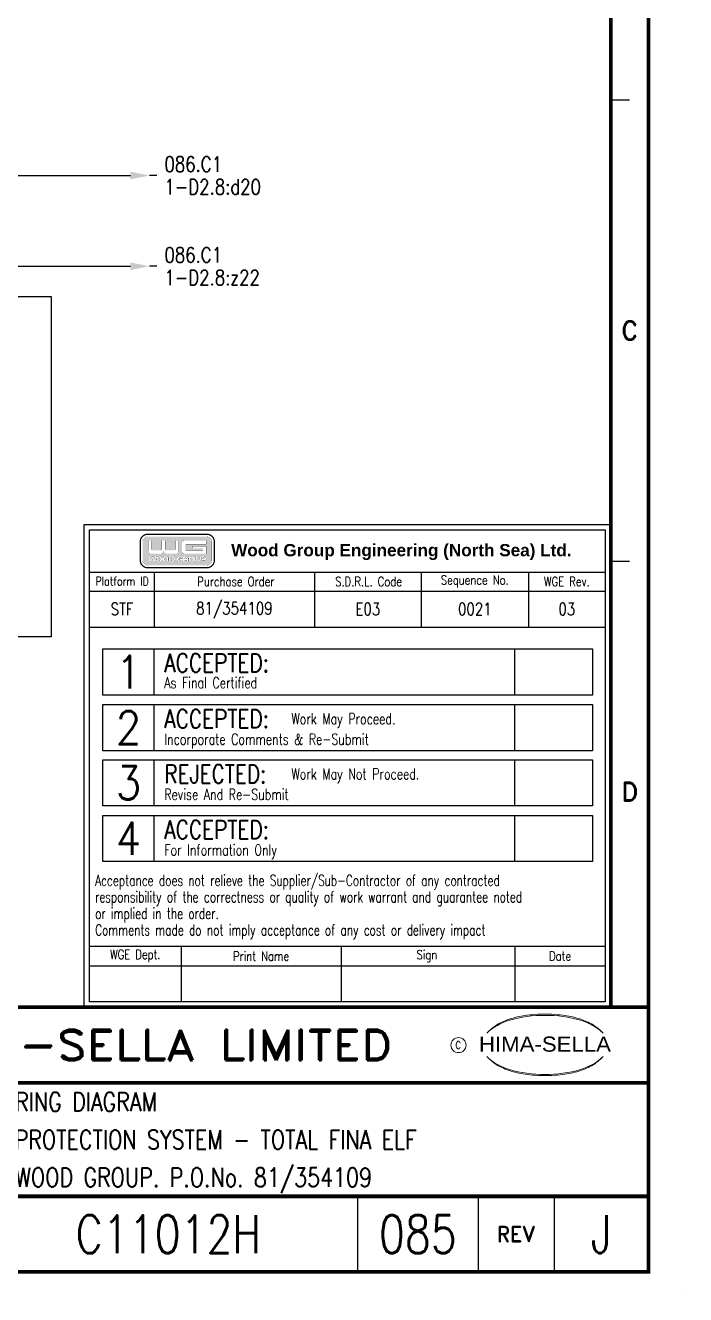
# Model space of a CAD drawing. Extents: x 0 to 414, y 0 to 285.
# Drawn here: x 326.6 to 413.9, y 0 to 167.9 of the extents above; entities that cross this region are included whole.
import ezdxf
from ezdxf.enums import TextEntityAlignment as Align

# ---------------------------------------------------------------- set-up
doc = ezdxf.new("R2010")
doc.units = 0
doc.header["$LTSCALE"] = 10
doc.header["$MEASUREMENT"] = 0
doc.layers.get('0').update_dxf_attribs({"linetype": 'CONTINUOUS'})
for name, color, linetype in [('COL', 7, 'CONTINUOUS'), ('ELAC003$', 7, 'CONTINUOUS'), ('LINE', 1, 'CONTINUOUS'), ('PCABGREY-0_22', 7, 'CONTINUOUS'), ('ROW', 7, 'CONTINUOUS'), ('TEXT', 2, 'CONTINUOUS'), ('TPOL', 2, 'CONTINUOUS'), ('UPS', 2, 'CONTINUOUS'), ('XR_FUNCTION', 7, 'CONTINUOUS'), ('XR_MAIN', 2, 'CONTINUOUS')]:
    doc.layers.add(name, color=color, linetype=linetype)
doc.styles.add('ARIAL', font='ARIAL.TTF', dxfattribs={"height": 2.5})
doc.styles.add('CROSSREF', font='ROMANS.shx', dxfattribs={"width": 0.8, "height": 1})
doc.styles.add('FUNCTION', font='ISOCP.shx', dxfattribs={"height": 2.5})
doc.styles.add('ROMAND', font='ROMAND')
doc.styles.add('ROMANS', font='romans.shx', dxfattribs={"width": 0.8})

# ---------------------------------------------------------------- blocks, each defined once
blk = doc.blocks.new('HS-A3LG1')
at = {"color": 1}
for p, q in [((404, 158), (406.5, 158)), ((404, 97), (406.5, 97)), ((370.5, 13), (370.5, 3)), ((386.5, 3), (386.5, 13)), ((396.5, 13), (396.5, 3)), ((413.9, 0), (413.9, 0.025))]:
    blk.add_line(p, q, dxfattribs=at)
at = {"color": 1, "const_width": 0.5}
blk.add_lwpolyline([(16, 3), (409, 3), (409, 285), (16, 285)], close=True, dxfattribs=at)
for points in [[(404, 38), (404, 280)], [(409, 38), (16, 38)], [(409, 28), (301.5, 28)], [(270.5, 13), (409, 13)]]:
    blk.add_lwpolyline(points, dxfattribs=at)
at = {"color": 3, "lineweight": 13}
blk.add_circle((383.8795, 33), 1, dxfattribs=at)
for centre, radius, start, end in [((395.0991, 20.9965), 15.93667133721851, 89.2698, 106.3911), ((394.0978, 26.015), 10.98591244724132, 96.0146, 107.3203), ((395.2933, 18.8099), 18.28175579120328, 92.8917, 97.3734), ((395.2419, 21.3644), 15.7280876505632, 89.78050000000002, 93.17380000000001), ((395.5053, 20.9965), 15.93667133721851, 73.6089, 90.73019999999998), ((395.3626, 21.3644), 15.7280876505632, 86.8262, 90.2195), ((395.3112, 18.8099), 18.28175579120328, 82.62659999999998, 87.1083), ((396.5067, 26.015), 10.98591244724132, 72.67969999999998, 83.9854), ((392.604, 29.3277), 7.240060860401338, 106.0532, 133.5024), ((392.1149, 30.6001), 5.98042439466984, 122.244, 131.6154), ((391.752, 31.2819), 5.210443276585328, 111.8206, 122.8668), ((393.7772, 27.1992), 9.760061234438751, 107.5931, 113.9452), ((396.8272, 27.1992), 9.760061234438751, 66.0548, 72.40689999999998), ((398.0005, 29.3277), 7.240060860401338, 46.4976, 73.94679999999998), ((398.8524, 31.2819), 5.210443276585328, 57.1332, 68.1794), ((398.4895, 30.6001), 5.98042439466984, 48.3846, 57.75600000000001), ((392.8763, 29.5135), 7.299930143559258, 130.419, 136.057), ((397.7282, 29.5135), 7.299930143559258, 43.943, 49.581), ((392.604, 36.7308), 7.240060860401338, 226.4976, 253.9468), ((392.8763, 36.545), 7.299930143559258, 223.943, 229.581), ((392.1149, 35.4585), 5.98042439466984, 228.3846, 237.756), ((391.752, 34.7766), 5.210443276585328, 237.1332, 248.1794), ((398.0005, 36.7308), 7.240060860401338, 286.0532, 313.5024), ((398.8524, 34.7766), 5.210443276585328, 291.8206, 302.8668), ((398.4895, 35.4585), 5.98042439466984, 302.2440000000001, 311.6154), ((397.7282, 36.545), 7.299930143559258, 310.419, 316.0570000000001), ((393.7772, 38.8593), 9.760061234438751, 246.0548, 252.4069000000001), ((395.0991, 45.062), 15.93667133721851, 253.6089, 270.7302), ((394.0978, 40.0435), 10.98591244724132, 252.6797, 263.9854), ((395.2933, 47.2486), 18.28175579120328, 262.6266, 267.1083), ((395.2419, 44.6941), 15.7280876505632, 266.8262, 270.2195), ((395.5053, 45.062), 15.93667133721851, 269.2698, 286.3911000000001), ((395.3626, 44.6941), 15.7280876505632, 269.7805, 273.1738), ((395.3112, 47.2486), 18.28175579120328, 272.8917, 277.3734), ((396.5067, 40.0435), 10.98591244724132, 276.0146, 287.3203), ((396.8272, 38.8593), 9.760061234438751, 287.5931, 293.9452)]:
    blk.add_arc(centre, radius, start, end, dxfattribs=at)
at = {"color": 2, "style": 'ROMAND'}
for s, p in [('C', (406.5, 127.5)), ('D', (406.5, 66.5))]:
    blk.add_text(s, height=2.5, dxfattribs=at).set_placement(p, align=Align.MIDDLE)
at = {"color": 1, "style": 'ROMAND', "width": 1.15}
blk.add_text('HIMA-SELLA LIMITED', height=4, dxfattribs=at).set_placement((343.0965, 33), align=Align.MIDDLE)
at = {"color": 1, "style": 'ARIAL', "width": 1.05}
blk.add_text('HIMA-SELLA', height=2, dxfattribs=at).set_placement((395.3022, 32.1293), align=Align.CENTER)
at = {"color": 3, "lineweight": 13, "style": 'ROMANS', "width": 0.8}
blk.add_text('C', height=1, dxfattribs=at).set_placement((383.8436, 32.5), align=Align.CENTER)
at = {"color": 4, "style": 'ROMAND'}
blk.add_text('REV', height=2, dxfattribs=at).set_placement((391.5, 8), align=Align.MIDDLE)
at = {"layer": 'COL', "style": 'ROMAND', "flags": 9}
for tag, p in [('COL1', (48.5, 282.5)), ('COL2', (113.5, 282.5)), ('COL3', (178.5, 282.5)), ('COL4', (243.5, 282.5)), ('COL5', (308.5, 282.5)), ('COL6', (373.5, 282.5))]:
    blk.add_attdef(tag, p, '', height=2.5, dxfattribs=at)
at = {"layer": 'ROW', "style": 'ROMAND', "flags": 9}
for tag, p in [('ROW1', (406.5, 249.5)), ('ROW2', (406.5, 188.5)), ('ROW3', (406.5, 127.5)), ('ROW4', (406.5, 66.5))]:
    blk.add_attdef(tag, p, '', height=2.5, dxfattribs=at)
at = {"layer": 'UPS', "color": 3, "style": 'ROMANS', "width": 0.8, "flags": 8}
blk.add_attdef('PROJS->NOMPRO', text='', height=1.7, rotation=90, dxfattribs=at).set_placement((13.5, 35), align=Align.MIDDLE_LEFT)
at = {"layer": 'UPS', "style": 'ROMANS', "width": 0.8, "flags": 8}
for tag, height, p in [('PLANOS->VERIF', 2.5, (293.5, 34.25)), ('PLANOS->CANVI1', 2.5, (109, 29.25)), ('PLANOS->NCAN1', 2.5, (149, 29.25)), ('PLANOS->DCAN1', 2.5, (262.5, 29.25)), ('PLANOS->ORIG', 2.5, (293.5, 29.25)), ('PLANOS->CANVI2', 2.5, (109, 24.25)), ('PLANOS->NCAN2', 2.5, (149, 24.25)), ('PLANOS->DCAN2', 2.5, (262.5, 24.25)), ('PLANOS->HECHF', 2.5, (293.5, 24.25)), ('PLANOS->CANVI3', 2.5, (109, 19.25)), ('PLANOS->NCAN3', 2.5, (149, 19.25)), ('PLANOS->DCAN3', 2.5, (262.5, 19.25)), ('PLANOS->HECHD', 2.5, (293.5, 19.25)), ('PLANOS->CANVI4', 2.5, (109, 14.25)), ('PLANOS->NCAN4', 2.5, (149, 14.25)), ('PLANOS->DCAN4', 2.5, (262.5, 14.25)), ('PLANOS->DATACREA', 2.5, (293.5, 14.25)), ('PLANOS->CANVI5', 2.5, (109, 9.25)), ('PLANOS->NCAN5', 2.5, (149, 9.25)), ('PLANOS->DCAN5', 2.5, (262.5, 9.25)), ('PLANOS->NR1', 2.5, (293.5, 9.25)), ('PROJS->DESCPRO3', 5, (345.5, 5.5)), ('PLANOS->PLANO', 5, (378.5, 5.5)), ('PLANOS->USER', 5, (402.75, 5.5)), ('PLANOS->NR2', 2.5, (293.5, 4.25))]:
    blk.add_attdef(tag, text='', height=height, dxfattribs=at).set_placement(p, align=Align.CENTER)
at = {"layer": 'UPS', "style": 'ROMANS', "width": 3.1263, "flags": 8}
blk.add_attdef('PLANOS->MCAN1', text='', height=2.5, rotation=0.0611733494275344, dxfattribs=at).set_placement((155, 31.6443), (254, 31.75), align=Align.FIT)
at = {"layer": 'UPS', "style": 'ROMANS', "flags": 8}
for tag, width, p, p2 in [('PLANOS->MCAN2', 3.0574, (155, 26.75), (254, 26.75)), ('PLANOS->MCAN3', 3.0574, (155, 21.75), (254, 21.75)), ('PLANOS->MCAN4', 3.0462, (155, 16.75), (254, 16.75)), ('PLANOS->MCAN5', 3.0574, (155, 11.75), (254, 11.75))]:
    blk.add_attdef(tag, text='', height=2.5, dxfattribs=dict(at, width=width)).set_placement(p, p2, align=Align.FIT)
at = {"layer": 'UPS', "style": 'ROMANS', "width": 0.8, "flags": 8}
blk.add_attdef('PLANOS->DENOM', (313.5, 24.25), '', height=2.5, dxfattribs=at)
at = {"layer": 'UPS', "color": 4, "style": 'ROMANS', "width": 0.8, "flags": 8}
for tag, p in [('PROJS->DESCPRO1', (303, 19.25)), ('PROJS->DESCPRO2', (303, 14.25))]:
    blk.add_attdef(tag, p, '', height=2.5, dxfattribs=at)
at = {"layer": 'UPS', "style": 'ROMANS', "width": 0.8, "flags": 8}
blk.add_attdef('PLANOS->OBS4', text='', height=2.5, dxfattribs=at).set_placement((107, 5.5), align=Align.MIDDLE_LEFT)
at = {"layer": 'UPS', "color": 3, "style": 'ROMANS', "width": 0.8, "flags": 8}
blk.add_attdef('PLANOS->PROTOTIPO', text='', height=1.7, dxfattribs=at).set_placement((39.5, 5.5), align=Align.MIDDLE_LEFT)
blk = doc.blocks.new('EQUPOT03')
blk.add_line((0, 0), (-1, 0))
blk.add_solid([(-3.5, 0.5), (-3.5, -0.5), (-1, 0)])
at = {"layer": 'TEXT', "style": 'ROMANS', "width": 0.8}
blk.add_attdef('CONNECTION', text='', height=2, dxfattribs=at).set_placement((1, -1.5), align=Align.MIDDLE_LEFT)
at = {"layer": 'TPOL', "style": 'ROMANS', "flags": 8}
blk.add_attdef('CN1', (-3.5, 0), '', height=0.0025, dxfattribs=at)
at = {"layer": 'XR_FUNCTION', "style": 'FUNCTION', "width": 0.8, "flags": 1}
blk.add_attdef('XR_FUNCTION', text='', height=1, dxfattribs=at).set_placement((-4.5, 0), align=Align.MIDDLE_RIGHT)
at = {"layer": 'XR_MAIN', "style": 'CROSSREF', "width": 0.8}
for tag in ['XR_NEXT', 'XR_PREV']:
    blk.add_attdef(tag, text='', height=2, dxfattribs=at).set_placement((1, 1.5), align=Align.MIDDLE_LEFT)

msp = doc.modelspace()

# ---------------------------------------------------------------- hatches: boundary and pattern name
at = {"linetype": 'Continuous'}
h = msp.add_hatch(color=1, dxfattribs=at)
edge = h.paths.add_edge_path(flags=16)
edge.add_line((347.8635259999999, 99.25153399999992), (350.5182829999997, 99.25153399999992))
edge.add_line((350.5182829999998, 99.25153399999992), (350.5182829999998, 99.70175899999964))
edge.add_line((350.5182829999998, 99.70175899999964), (347.6328920000001, 99.70175899999964))
edge.add_arc((347.6328996089076, 99.37311639109205), 0.328642608995972, 90.00132654225952, 179.9986734577404)
edge.add_line((347.304257, 99.37312399999963), (347.304257, 98.32232))
edge.add_arc((347.6328951086994, 98.3223321089078), 0.3286381089226, 180.0021111042776, 269.9994580197556)
edge.add_line((347.6328920000001, 97.99369399999992), (350.5182829999998, 97.99369399999992))
edge.add_line((350.5182829999998, 97.99369399999992), (350.5182829999998, 98.98862599999971))
edge.add_line((350.5182829999998, 98.98862599999971), (348.714089, 98.98862599999971))
edge.add_line((348.714089, 98.98862599999971), (348.714089, 98.69285899999964))
edge.add_line((348.714089, 98.692859), (350.0976319999999, 98.692859))
edge.add_line((350.0976319999999, 98.692859), (350.0976319999999, 98.41023199999971))
edge.add_line((350.0976319999999, 98.41023199999957), (347.8635259999999, 98.41023199999957))
edge.add_arc((347.8635286630657, 98.52525466306544), 0.115022663096486, 180.0013265422535, 269.9986734577261, ccw=False)
edge.add_line((347.748506, 98.52525200000002), (347.748506, 99.136514))
edge.add_arc((347.8635286630657, 99.13651133693413), 0.115022663096507, 90.00132654227377, 179.9986734577465, ccw=False)
edge = h.paths.add_edge_path(flags=16)
edge.add_arc((348.7975501971047, 97.37277924461485), 0.206422329140666, 359.7165362622, 449.7138831776751)
edge.add_line((348.798581, 97.57919899999992), (348.4250719999997, 97.57919899999992))
edge.add_arc((348.4260983028948, 97.37277474440631), 0.206426806870982, 90.28486158141148, 180.2822084968908)
edge.add_line((348.219674, 97.37175799999994), (348.219674, 97.1869069999998))
edge.add_arc((348.4261028031035, 97.18588575559343), 0.206431329237832, 179.7165486787224, 269.7138955942124)
edge.add_line((348.4250719999997, 96.97945699999964), (348.798581, 96.97945699999964))
edge.add_arc((348.797545696896, 97.18588125538493), 0.206426851605628, 270.2873596461594, 360.284706561639)
edge.add_line((349.00397, 97.1869069999998), (349.00397, 97.37175799999994))
edge = h.paths.add_edge_path(flags=0)
edge.add_arc((350.2512169999998, 97.35635449999964), 0.072913500000002, -90, 90, ccw=False)
edge.add_line((350.2512169999998, 97.28344099999993), (350.0644670000001, 97.28344099999993))
edge.add_arc((350.0644670000001, 97.35635449999964), 0.072913500000002, 90, 270, ccw=False)
edge.add_line((350.0644670000001, 97.429268), (350.2512169999998, 97.429268))
edge = h.paths.add_edge_path(flags=16)
edge.add_line((350.018756, 96.97945699999964), (350.018756, 97.12077500000002))
edge.add_line((350.018756, 97.12077500000002), (350.2653649999999, 97.12077500000002))
edge.add_arc((350.2653649999999, 97.34998699999994), 0.229212000000007, 270, 450)
edge.add_line((350.2653649999999, 97.57919899999992), (349.8449209999997, 97.57919899999992))
edge.add_line((349.8449209999997, 97.57919899999992), (349.8449209999997, 96.97945699999964))
edge.add_line((349.8449209999997, 96.97945699999964), (350.018756, 96.97945699999964))
edge = h.paths.add_edge_path(flags=16)
edge.add_line((349.4925709999997, 97.12939699999998), (349.3533589999998, 97.12939699999998))
edge.add_arc((349.3538744015515, 97.23261137779656), 0.10321566461892, 179.7165486787283, 269.71389559420106, ccw=False)
edge.add_line((349.25066, 97.23312200000002), (349.25066, 97.57919899999992))
edge.add_line((349.25066, 97.57919899999992), (349.0545859999999, 97.57919899999992))
edge.add_line((349.0545859999999, 97.57919899999992), (349.0545859999999, 97.1869069999998))
edge.add_arc((349.2610103031033, 97.18588125538493), 0.206426851605624, 179.7152934383665, 269.7126403538517)
edge.add_line((349.2599749999998, 96.97945699999964), (349.5859459999999, 96.97945699999964))
edge.add_arc((349.5849151968956, 97.18588575559343), 0.20643132923788, 270.2861044057759, 360.2834513212661)
edge.add_line((349.7913439999999, 97.1869069999998), (349.7913439999999, 97.57919899999992))
edge.add_line((349.7913439999999, 97.57919899999992), (349.5952699999999, 97.57919899999992))
edge.add_line((349.5952700000001, 97.57919899999992), (349.5952700000001, 97.23312200000002))
edge.add_arc((349.492055598448, 97.23261137779676), 0.103215664618936, -89.71389559422369, 0.283451321260884, ccw=False)
edge = h.paths.add_edge_path(flags=0)
edge.add_arc((348.704681598448, 97.3260536222031), 0.103215664618936, 359.716548678728, 449.7138955942008)
edge.add_line((348.705197, 97.429268), (348.518447, 97.429268))
edge.add_arc((348.5189624015513, 97.3260536222031), 0.10321566461894, 90.28610440577614, 180.2834513212601)
edge.add_line((348.4157479999996, 97.32554299999993), (348.4157479999996, 97.23312200000002))
edge.add_arc((348.5189624015513, 97.23261137779676), 0.103215664618936, 179.7165486787396, 269.7138955942238)
edge.add_line((348.518447, 97.12939699999998), (348.705197, 97.12939699999998))
edge.add_arc((348.704681598448, 97.23261137779656), 0.10321566461892, 270.2861044057988, 360.2834513212716)
edge.add_line((348.8078959999999, 97.23312200000002), (348.8078959999999, 97.32554299999993))
edge = h.paths.add_edge_path(flags=0)
edge.add_arc((345.2339800984479, 97.32605812241148), 0.103211187036229, 359.7140381435265, 449.7113850590014)
edge.add_line((345.2344999999999, 97.429268), (345.0477409999999, 97.429268))
edge.add_arc((345.0482564015515, 97.3260536222031), 0.10321566461894, 90.28610440577614, 180.2834513212601)
edge.add_line((344.945042, 97.32554299999993), (344.945042, 97.23312200000002))
edge.add_arc((345.0482564015515, 97.23261137779676), 0.103215664618936, 179.7165486787396, 269.7138955942238)
edge.add_line((345.0477409999999, 97.12939699999998), (345.2344999999999, 97.12939699999998))
edge.add_arc((345.2339800984479, 97.23260687758821), 0.103211187036209, 270.2886149409979, 360.2859618564731)
edge.add_line((345.3371899999999, 97.23312200000002), (345.3371899999999, 97.32554299999993))
edge = h.paths.add_edge_path(flags=16)
edge.add_arc((345.3268486971047, 97.37277474440631), 0.206426806870972, 359.7177915031089, 449.7151384185998)
edge.add_line((345.3278749999997, 97.57919899999992), (344.9543659999998, 97.57919899999992))
edge.add_arc((344.9553923028948, 97.37277474440631), 0.206426806870982, 90.28486158141148, 180.2822084968908)
edge.add_line((344.7489679999998, 97.37175799999994), (344.7489679999998, 97.1869069999998))
edge.add_arc((344.9553968031033, 97.18588575559343), 0.206431329237832, 179.7165486787224, 269.7138955942124)
edge.add_line((344.9543659999998, 96.97945699999964), (345.3278749999997, 96.97945699999964))
edge.add_arc((345.3268441968964, 97.18588575559343), 0.20643132923788, 270.2861044057759, 360.2834513212661)
edge.add_line((345.5332729999998, 97.1869069999998), (345.5332729999998, 97.37175799999994))
edge = h.paths.add_edge_path(flags=0)
edge.add_arc((344.387921598448, 97.3260536222031), 0.103215664618936, 359.716548678728, 449.7138955942008)
edge.add_line((344.3884369999999, 97.429268), (344.2016869999998, 97.429268))
edge.add_arc((344.2022024015518, 97.3260536222031), 0.10321566461894, 90.28610440577614, 180.2834513212601)
edge.add_line((344.098988, 97.32554299999993), (344.098988, 97.23312200000002))
edge.add_arc((344.2022024015518, 97.23261137779676), 0.103215664618936, 179.7165486787396, 269.7138955942238)
edge.add_line((344.2016869999998, 97.12939699999998), (344.3884369999999, 97.12939699999998))
edge.add_arc((344.387921598448, 97.23261137779656), 0.10321566461892, 270.2861044057988, 360.2834513212716)
edge.add_line((344.4911359999999, 97.23312200000002), (344.4911359999999, 97.32554299999993))
h.paths.add_polyline_path([(343.9127689999999, 97.57879399999992), (343.722167, 96.980681), (343.5315559999999, 96.980681), (343.3869619999999, 97.35860899999972), (343.242359, 96.980681), (343.0517569999999, 96.980681), (342.861146, 97.57879399999992), (343.038608, 97.57879399999992), (343.1569129999999, 97.19429599999964), (343.308086, 97.57550899999971), (343.4658289999999, 97.57550899999971), (343.6170019999999, 97.19429599999964), (343.7418769999999, 97.57879399999992)], flags=16)
edge = h.paths.add_edge_path(flags=16)
edge.add_arc((344.4807856971046, 97.37277474440631), 0.206426806870972, 359.7177915031089, 449.7151384185998)
edge.add_line((344.4818119999998, 97.57919899999992), (344.1083029999999, 97.57919899999992))
edge.add_arc((344.1093338028948, 97.37277924461485), 0.206422329140654, 90.28611682232473, 180.2834637377995)
edge.add_line((343.902914, 97.37175799999994), (343.902914, 97.1869069999998))
edge.add_arc((344.1093383031036, 97.18588125538493), 0.206426851605624, 179.715293438361, 269.7126403538405)
edge.add_line((344.1083029999999, 96.97945699999964), (344.4818119999998, 96.97945699999964))
edge.add_arc((344.4807811968962, 97.18588575559343), 0.20643132923788, 270.2861044057759, 360.2834513212661)
edge.add_line((344.68721, 97.1869069999998), (344.68721, 97.37175799999994))
edge = h.paths.add_edge_path(flags=0)
edge.add_arc((346.0504015984483, 97.23261137779676), 0.10321566461894, 270.2861044057759, 360.2834513212602)
edge.add_line((346.153616, 97.23312200000002), (346.153616, 97.32554299999993))
edge.add_arc((346.0504015984483, 97.3260536222031), 0.103215664618936, 359.7165486787391, 449.7138955942237)
edge.add_line((346.0509169999999, 97.429268), (345.7426039999999, 97.429268))
edge.add_line((345.7426039999999, 97.429268), (345.7426039999999, 97.12939699999998))
edge.add_line((345.7426039999999, 97.12939699999998), (346.0509169999999, 97.12939699999998))
edge = h.paths.add_edge_path(flags=16)
edge.add_arc((346.1432656971044, 97.37277474440631), 0.206426806870972, 359.7177915031089, 449.7151384185885)
edge.add_line((346.144292, 97.57919899999992), (345.5734759999999, 97.57919899999992))
edge.add_line((345.5734759999999, 97.57919899999992), (345.5734759999999, 96.97945699999964))
edge.add_line((345.5734759999999, 96.97945699999964), (346.144292, 96.97945699999964))
edge.add_arc((346.1432611968963, 97.18588575559343), 0.206431329237839, 270.2861044057876, 360.2834513212775)
edge.add_line((346.3496899999999, 97.1869069999998), (346.3496899999999, 97.37175799999994))
edge = h.paths.add_edge_path(flags=16)
edge.add_arc((347.1920620964743, 97.39024309647465), 0.039024903535733, 0.001326542279929, 89.99867345775013)
edge.add_line((347.192063, 97.429268), (346.9542559999999, 97.429268))
edge.add_arc((346.9547714015518, 97.3260536222031), 0.10321566461892, 90.28610440579894, 180.2834513212717)
edge.add_line((346.851557, 97.32554299999993), (346.851557, 97.23312200000002))
edge.add_arc((346.9547714015518, 97.23261137779656), 0.103215664618936, 179.716548678728, 269.7138955942011)
edge.add_line((346.9542559999999, 97.12939699999998), (347.192063, 97.12939699999998))
edge.add_arc((347.192063, 97.1684164999997), 0.039019499999997, 270, 450)
edge.add_line((347.192063, 97.20743599999993), (347.0343199999999, 97.20743599999993))
edge.add_line((347.0343199999999, 97.20743599999993), (347.0343199999999, 97.31260099999993))
edge.add_line((347.0343199999999, 97.31260099999993), (347.4155329999999, 97.31260099999993))
edge.add_line((347.4155329999999, 97.31260099999993), (347.4155329999999, 97.1869069999998))
edge.add_arc((347.2091041968965, 97.18588575559343), 0.206431329237832, -89.71389559422369, 0.2834513212663978, ccw=False)
edge.add_line((347.2101349999999, 96.97945699999964), (346.860881, 96.97945699999964))
edge.add_arc((346.8619118031034, 97.18588575559343), 0.20643132923788, 179.7165486787342, 269.71389559421254, ccw=False)
edge.add_line((346.6554829999997, 97.1869069999998), (346.6554829999997, 97.37175799999994))
edge.add_arc((346.8619073028951, 97.37277474440631), 0.206426806871012, 90.28486158141158, 180.2822084968909, ccw=False)
edge.add_line((346.860881, 97.57919899999992), (347.2101349999999, 97.57919899999992))
edge.add_arc((347.2091086971047, 97.37277474440631), 0.206426806870982, -0.28220849689091665, 89.71513841859979, ccw=False)
edge.add_line((347.4155329999999, 97.37175799999994), (347.4155329999999, 97.35860899999993))
edge.add_line((347.4155329999999, 97.35860899999972), (347.231087, 97.35860899999972))
edge.add_line((347.231087, 97.35860899999972), (347.231087, 97.390244))
edge = h.paths.add_edge_path(flags=0)
edge.add_line((347.7033439999999, 97.429268), (347.890103, 97.429268))
edge.add_arc((347.890103, 97.35635449999964), 0.072913500000002, -90, 90, ccw=False)
edge.add_line((347.890103, 97.28344099999993), (347.7033439999999, 97.28344099999993))
edge.add_arc((347.7033439999999, 97.35635449999964), 0.072913500000002, 90, 270, ccw=False)
edge = h.paths.add_edge_path(flags=16)
edge.add_line((347.9914609999998, 96.97945699999964), (348.1334629999997, 96.97945699999964))
edge.add_line((348.1334629999997, 96.97945699999964), (348.1334629999997, 97.12077500000002))
edge.add_arc((348.0605492324191, 97.12077448990296), 0.072913767582443, 0.000400835020838, 81.62120499931345)
edge.add_arc((347.9042207592105, 97.35000430496193), 0.22924224144245, 316.7426492714064, 359.9956748752612)
edge.add_arc((347.9042411930392, 97.34997719283086), 0.229221807170348, 0.002451378422247, 89.99979829390925)
edge.add_line((347.904242, 97.57919899999992), (347.4838069999999, 97.57919899999992))
edge.add_line((347.4838069999999, 97.57919899999992), (347.4838069999999, 96.97945699999964))
edge.add_line((347.4838069999999, 96.97945699999964), (347.6576419999998, 96.97945699999964))
edge.add_line((347.6576419999998, 96.97945699999964), (347.6576419999998, 97.12077500000002))
edge.add_line((347.6576419999998, 97.12077500000002), (347.9185519999999, 97.12077500000002))
edge.add_arc((347.9185458117244, 97.04785981193301), 0.072915188329502, -0.0022095794171832495, 89.99513733605761, ccw=False)
edge.add_line((347.9914609999998, 97.04785699999971), (347.9914609999998, 96.97945699999964))
edge = h.paths.add_edge_path()
edge.add_line((351.2630420000001, 99.56701999999993), (351.2630420000001, 97.11541999999994))
edge.add_arc((350.6057657823923, 97.11543521760716), 0.657276217783604, 270.00132654226104, 359.9986734577408, ccw=False)
edge.add_line((350.6057809999997, 96.45815899999971), (342.7822789999999, 96.45815899999971))
edge.add_arc((342.7822897176076, 97.11543971781565), 0.65728071790315, 180.0017188205811, 269.99906573606233, ccw=False)
edge.add_line((342.1250089999999, 97.11541999999994), (342.1250089999999, 99.56701999999993))
edge.add_arc((342.7822897176076, 99.56700028218422), 0.657280717903167, 90.00093426393778, 179.998281179419, ccw=False)
edge.add_line((342.7822789999999, 100.224281), (350.6057809999997, 100.224281))
edge.add_arc((350.6057657823923, 99.56700478239249), 0.657276217783583, 0.0013265422592780851, 89.99867345773902, ccw=False)
edge = h.paths.add_edge_path(flags=16)
edge.add_line((342.847997, 99.70175899999964), (343.2882049999999, 99.70175899999964))
edge.add_line((343.2882049999999, 99.70175899999964), (343.2882049999999, 98.55154099999993))
edge.add_arc((343.4032276630656, 98.55154366306533), 0.115022663096507, 180.0013265422535, 269.9986734577261)
edge.add_line((343.403225, 98.43652099999956), (344.5364239999999, 98.43652099999956))
edge.add_arc((344.5364258369342, 98.55154816327408), 0.115027163288717, 269.9990850110503, 359.9964319265211)
edge.add_line((344.6514529999997, 98.55154099999993), (344.6514529999997, 99.70175899999964))
edge.add_line((344.6514529999997, 99.70175899999964), (345.0916519999998, 99.70175899999964))
edge.add_line((345.0916519999998, 99.70175899999964), (345.0916519999998, 98.55154099999993))
edge.add_arc((345.2066746630657, 98.55154366306533), 0.115022663096507, 180.0013265422637, 269.9986734577465)
edge.add_line((345.2066720000001, 98.43652099999956), (346.3398799999997, 98.43652099999956))
edge.add_arc((346.3398773369342, 98.55154366306533), 0.115022663096507, 270.0013265422535, 359.9986734577362)
edge.add_line((346.4548999999998, 98.55154099999993), (346.4548999999998, 99.70175899999964))
edge.add_line((346.4548999999998, 99.70175899999964), (346.895099, 99.70175899999964))
edge.add_line((346.895099, 99.70175899999964), (346.895099, 98.32232))
edge.add_arc((346.5664653913004, 98.32232760869938), 0.328633608787591, 270.0013265422625, 359.9986734577447, ccw=False)
edge.add_line((346.5664729999999, 97.99369399999992), (345.2001829999999, 97.99369399999992))
edge.add_arc((345.2001861086994, 98.3223321089078), 0.328638108922604, 180.0021111042778, 269.9994580197557, ccw=False)
edge.add_arc((344.5429143913004, 98.32232760869938), 0.328633608787591, 270.0013265422625, 359.9986734577447, ccw=False)
edge.add_line((344.5429219999999, 97.99369399999992), (343.1766319999999, 97.99369399999992))
edge.add_arc((343.1766351086992, 98.3223321089078), 0.328638108922604, 180.0021111042778, 269.9994580197557, ccw=False)
edge.add_line((342.847997, 98.32232), (342.847997, 99.70175899999964))

# ---------------------------------------------------------------- linework, layer by layer
at = {"layer": 'ELAC003$', "color": 3, "linetype": 'Continuous'}
for p, q in [((335.1067, 95.5602), (403.2823, 95.5602)), ((343.6585, 95.5602), (343.6585, 88.26479999999998)), ((364.8289, 95.5602), (364.8289, 88.26479999999998)), ((378.9426, 95.5602), (378.9426, 88.26479999999998)), ((393.1158, 95.5602), (393.1158, 88.26479999999998)), ((335.1067, 93.0487), (403.2823, 93.0487)), ((335.1067, 88.26479999999998), (403.2823, 88.26479999999998)), ((343.6585, 79.2834), (343.6585, 85.3827)), ((391.2618, 85.3827), (391.2618, 79.2834)), ((343.6585, 71.9282), (343.6585, 78.02769999999998)), ((391.2618, 78.02769999999998), (391.2618, 71.9282)), ((343.6585, 64.6331), (343.6585, 70.7324)), ((391.2618, 70.7324), (391.2618, 64.6331)), ((343.6585, 57.2779), (343.6585, 63.3772)), ((391.2618, 63.3772), (391.2618, 57.2779)), ((335.1067, 46.0726), (403.2823, 46.0726)), ((347.187, 46.0726), (347.187, 38.7175)), ((368.3573, 46.0726), (368.3573, 38.7175)), ((391.3217, 46.0726), (391.3217, 38.7175)), ((335.1067, 43.5013), (403.2823, 43.5013))]:
    msp.add_line(p, q, dxfattribs=at)
for points in [[(334.3891, 101.839), (404, 101.839), (404, 38), (334.3891, 38)], [(335.1067, 101.1213), (403.2823, 101.1213), (403.2823, 38.7175), (335.1067, 38.7175)], [(336.841, 85.3827), (401.6077, 85.3827), (401.6077, 79.2834), (336.841, 79.2834)], [(336.841, 78.02769999999998), (401.6077, 78.02769999999998), (401.6077, 71.9282), (336.841, 71.9282)], [(336.841, 70.7324), (401.6077, 70.7324), (401.6077, 64.6331), (336.841, 64.6331)], [(336.841, 63.3772), (401.6077, 63.3772), (401.6077, 57.2779), (336.841, 57.2779)]]:
    msp.add_lwpolyline(points, close=True, dxfattribs=at)
at = {"layer": 'LINE', "linetype": 'Continuous', "flags": 128}
for points, const_width in [([(351.5917, 99.567), (351.5917, 97.1154, -0.4142), (350.6058, 96.1296), (342.7823, 96.1296, -0.4142), (341.7964, 97.1154), (341.7964, 99.567, -0.4142), (342.7823, 100.5529), (350.6058, 100.5529, -0.4142)], 0.1643), ([(351.2631, 99.567), (351.2631, 97.1154, -0.4142), (350.6058, 96.4582), (342.7823, 96.4582, -0.4142), (342.125, 97.1154), (342.125, 99.567, -0.4142), (342.7823, 100.2243), (350.6058, 100.2243, -0.4142)], 0.0165), ([(347.8635, 99.2516), (350.5183, 99.2516), (350.5183, 99.7018), (347.6329, 99.7018, 0.4142), (347.3042, 99.3732), (347.3042, 98.3223, 0.4142), (347.6329, 97.9937), (350.5183, 97.9937), (350.5183, 98.9886), (348.7141, 98.9886), (348.7141, 98.6929), (350.0977, 98.6929), (350.0977, 98.4103), (347.8635, 98.4103, -0.4142), (347.7485, 98.5253), (347.7485, 99.1366, -0.4142)], 0.0165), ([(344.6872, 97.3717, 0.4142), (344.4818, 97.5792), (344.1083, 97.5792, 0.4142), (343.903, 97.3717), (343.903, 97.1869, 0.4142), (344.1083, 96.9794), (344.4818, 96.9794, 0.4142), (344.6872, 97.1869)], 0.0165), ([(344.4911, 97.3256, 0.4142), (344.3884, 97.4293), (344.2017, 97.4293, 0.4142), (344.099, 97.3256), (344.099, 97.2331, 0.4142), (344.2017, 97.1294), (344.3884, 97.1294, 0.4142), (344.4911, 97.2331)], 0.0165), ([(345.5333, 97.3717, 0.4142), (345.3279, 97.5792), (344.9543, 97.5792, 0.4142), (344.749, 97.3717), (344.749, 97.1869, 0.4142), (344.9543, 96.9794), (345.3279, 96.9794, 0.4142), (345.5333, 97.1869)], 0.0165), ([(345.3372, 97.3256, 0.4142), (345.2345000000001, 97.4293), (345.0478, 97.4293, 0.4142), (344.9451, 97.3256), (344.9451, 97.2331, 0.4142), (345.0478, 97.1294), (345.2345000000001, 97.1294, 0.4142), (345.3372, 97.2331)], 0.0165), ([(346.3497, 97.3717, 0.4142), (346.1443, 97.5792), (345.5734, 97.5792), (345.5734, 96.9794), (346.1443, 96.9794, 0.4142), (346.3497, 97.1869)], 0.0165), ([(346.0509, 97.1294, 0.4142), (346.1536, 97.2331), (346.1536, 97.3256, 0.4142), (346.0509, 97.4293), (345.7426, 97.4293), (345.7426, 97.1294)], 0.0165), ([(347.2311000000001, 97.3903, 0.4142), (347.1921, 97.4293), (346.9542, 97.4293, 0.4142), (346.8515, 97.3256), (346.8515, 97.2331, 0.4142), (346.9542, 97.1294), (347.1921, 97.1294, 1), (347.1921, 97.2074), (347.0343, 97.2074), (347.0343, 97.3126), (347.4156, 97.3126), (347.4156, 97.1869, -0.4142), (347.2102, 96.9794), (346.8609, 96.9794, -0.4142), (346.6555, 97.1869), (346.6555, 97.3717, -0.4142), (346.8609, 97.5792), (347.2102, 97.5792, -0.4142), (347.4156, 97.3717), (347.4156, 97.3586), (347.2311000000001, 97.3586)], 0.0165), ([(347.9915, 96.9794), (348.1335000000001, 96.9794), (348.1335000000001, 97.1208, 0.372), (348.0712, 97.1929, 0.191), (348.1335000000001, 97.35, 0.4142), (347.9043, 97.5792), (347.4838, 97.5792), (347.4838, 96.9794), (347.6577, 96.9794), (347.6577, 97.1208), (347.9186000000001, 97.1208, -0.4142), (347.9915, 97.0478)], 0.0165), ([(347.7034, 97.4293), (347.8901, 97.4293, -1), (347.8901, 97.2835), (347.7034, 97.2835, -1)], 0.0165), ([(349.004, 97.3717, 0.4142), (348.7986, 97.5792), (348.4251, 97.5792, 0.4142), (348.2197, 97.3717), (348.2197, 97.1869, 0.4142), (348.4251, 96.9794), (348.7986, 96.9794, 0.4142), (349.004, 97.1869)], 0.0165), ([(348.8079, 97.3256, 0.4142), (348.7052, 97.4293), (348.5184, 97.4293, 0.4142), (348.4157, 97.3256), (348.4157, 97.2331, 0.4142), (348.5184, 97.1294), (348.7052, 97.1294, 0.4142), (348.8079, 97.2331)], 0.0165), ([(349.4926, 97.1294), (349.3534, 97.1294, -0.4142), (349.2507, 97.2331), (349.2507, 97.5792), (349.0546, 97.5792), (349.0546, 97.1869, 0.4142), (349.26, 96.9794), (349.5859, 96.9794, 0.4142), (349.7914, 97.1869), (349.7914, 97.5792), (349.5953, 97.5792), (349.5953, 97.2331, -0.4142)], 0.0165), ([(350.0187, 96.9794), (350.0187, 97.1208), (350.2654, 97.1208, 1), (350.2654, 97.5792), (349.8449, 97.5792), (349.8449, 96.9794)], 0.0165), ([(350.2512, 97.4293, -1), (350.2512, 97.2835), (350.0644, 97.2835, -1), (350.0644, 97.4293)], 0.0165)]:
    msp.add_lwpolyline(points, format="xyb", close=True, dxfattribs=dict(at, const_width=const_width))
at = {"layer": 'LINE', "linetype": 'Continuous', "const_width": 0.0165, "flags": 128}
msp.add_lwpolyline([(342.848, 98.3215), (342.848, 99.7018), (343.2883, 99.7018), (343.2883, 98.5516, 0.4142), (343.4033, 98.4365), (344.5365, 98.4365, 0.4142), (344.6515, 98.5516), (344.6515, 99.7018), (345.0917, 99.7018), (345.0917, 98.5516, 0.4142), (345.2067, 98.4365), (346.3399, 98.4365, 0.4142), (346.4549, 98.5516), (346.4549, 99.7018), (346.8951, 99.7018), (346.8951, 98.3223, -0.4142), (346.5665, 97.9937), (345.2002, 97.9937, -0.4142), (344.8715000000001, 98.3223, -0.4142), (344.5429, 97.9937), (343.1767, 97.9937, -0.4142), (342.848, 98.3223), (342.848, 99.7018)], format="xyb", dxfattribs=at)
msp.add_lwpolyline([(343.9128, 97.5788), (343.7221, 96.98070000000001), (343.5315, 96.98070000000001), (343.387, 97.3586), (343.2424, 96.98070000000001), (343.0517, 96.98070000000001), (342.8611, 97.5788), (343.0386, 97.5788), (343.1569, 97.1943), (343.3081, 97.5755), (343.4658, 97.5755), (343.617, 97.1943), (343.7419, 97.5788)], close=True, dxfattribs=at)
at = {"layer": 'PCABGREY-0_22'}
for p, q in [((317, 148), (340.5, 148)), ((317, 136), (340.5, 136)), ((313, 132), (330, 132)), ((330, 132), (330, 87)), ((330, 87), (293, 87))]:
    msp.add_line(p, q, dxfattribs=at)

# ---------------------------------------------------------------- block references
ref = msp.add_blockref('HS-A3LG1', (0, 0))
ref.add_attrib('PROJS->DESCPRO3', 'C11012H', dxfattribs={"layer": 'UPS', "height": 5, "style": 'ROMANS', "width": 0.8, "flags": 8}).set_placement((345.5, 5.5), align=Align.CENTER)
ref.add_attrib('PROJS->DESCPRO1', 'OVERPRESSURE PROTECTION SYSTEM - TOTAL FINA ELF', (303, 19.25), dxfattribs={"layer": 'UPS', "color": 4, "height": 2.5, "style": 'ROMANS', "width": 0.8, "flags": 8})
ref.add_attrib('PROJS->DESCPRO2', 'EXPLORATION / WOOD GROUP. P.O.No. 81/354109', (303, 14.25), dxfattribs={"layer": 'UPS', "color": 4, "height": 2.5, "style": 'ROMANS', "width": 0.8, "flags": 8})
ref.add_attrib('PLANOS->DENOM', 'LOGIC WIRING DIAGRAM', (313.5, 24.25), dxfattribs={"layer": 'UPS', "height": 2.5, "style": 'ROMANS', "width": 0.8, "flags": 8})
ref.add_attrib('PLANOS->USER', 'J', dxfattribs={"layer": 'UPS', "height": 5, "style": 'ROMANS', "width": 0.8, "flags": 8}).set_placement((402.75, 5.5), align=Align.CENTER)
ref.add_attrib('PLANOS->PLANO', '085', dxfattribs={"layer": 'UPS', "height": 5, "style": 'ROMANS', "width": 0.8, "flags": 8}).set_placement((378.5, 5.5), align=Align.CENTER)
for p, values in [((344, 148), {'CN1': '1', 'CONNECTION': '1-D2.8:d20', 'XR_NEXT': '086.C1'}), ((344, 136), {'CN1': '1', 'CONNECTION': '1-D2.8:z22', 'XR_NEXT': '086.C1'})]:
    msp.add_blockref('EQUPOT03', p).add_auto_attribs(values)

# ---------------------------------------------------------------- texts
at = {"color": 1, "linetype": 'Continuous', "insert": (353.8156, 99.2657), "char_height": 1.62, "width": 50.6994, "attachment_point": 1}
msp.add_mtext('{\\fSwis721 BT|b1|i0|c0|p34;Wood Group Engineering (North Sea) Ltd.}', dxfattribs=at)
at = {"layer": 'ELAC003$', "color": 1, "linetype": 'Continuous', "style": 'ROMANS', "width": 0.8}
for s, height, p in [('Platform ID', 1.1482, (339.404, 94.3544)), ('Purchase Order', 1.215, (354.4345, 94.3045)), ('S.D.R.L. Code', 1.215, (371.9812, 94.3045)), ('Sequence No.', 1.215, (386.0291, 94.3045)), ('WGE Rev.', 1.215, (398.1991, 94.3045)), ('WGE Dept.', 1.215, (341.1468, 44.787)), ('Print Name', 1.215, (357.772, 44.787)), ('Sign', 1.215, (379.7, 44.787)), ('Date', 1.215, (397.3019, 44.787))]:
    msp.add_text(s, height=height, dxfattribs=at).set_placement(p, align=Align.MIDDLE)
at = {"layer": 'ELAC003$', "color": 3, "linetype": 'Continuous', "style": 'ROMANS', "width": 0.8889}
for s, p in [('1', (340.2497, 82.3332)), ('2', (340.2497, 74.97799999999998)), ('3', (340.2497, 67.6827)), ('4', (340.2497, 60.3276))]:
    msp.add_text(s, height=4.374, dxfattribs=at).set_placement(p, align=Align.MIDDLE)
at = {"layer": 'ELAC003$', "color": 3, "linetype": 'Continuous', "style": 'ROMANS'}
for s, height, width, p in [('ACCEPTED:', 2.43, 0.8, (344.9756, 83.5471)), ('As Final Certified', 1.458, 0.7333, (344.9756, 80.9212)), ('ACCEPTED:', 2.43, 0.8, (344.9756, 76.1524)), ('Work May Proceed.', 1.458, 0.7333, (361.789, 76.1524)), ('Incorporate Comments & Re-Submit', 1.458, 0.7333, (344.9756, 73.45319999999998)), ('REJECTED:', 2.43, 0.8, (344.9756, 68.857)), ('Work May Not Proceed.', 1.458, 0.7333, (361.789, 68.857)), ('Revise And Re-Submit', 1.458, 0.7333, (344.9756, 66.1579)), ('ACCEPTED:', 2.43, 0.8, (344.9756, 61.502)), ('For Information Only', 1.458, 0.7333, (344.9756, 58.8029))]:
    msp.add_text(s, height=height, dxfattribs=dict(at, width=width)).set_placement(p, align=Align.MIDDLE_LEFT)
at = {"layer": 'ELAC003$', "color": 1, "linetype": 'Continuous', "style": 'ROMANS', "width": 0.7}
for s, p in [('Acceptance does not relieve the Supplier/Sub-Contractor of any contracted', (335.8243, 55.5106)), ('responsibility of the correctness or quality of work warrant and guarantee noted', (335.8243, 53.3236)), ('or implied in the order.', (335.8243, 51.1366)), ('Comments made do not imply acceptance of any cost or delivery impact', (335.8243, 48.9496))]:
    msp.add_text(s, height=1.458, dxfattribs=at).set_placement(p, align=Align.TOP_LEFT)
at = {"layer": 'TEXT', "style": 'ROMANS', "width": 0.8}
for s, p in [('STF', (339.3826, 90.6568)), ('81/354109', (354.2438, 90.6568)), ('E03', (371.8858, 90.6568)), ('0021', (386.0293, 90.6568)), ('03', (398.1991, 90.6568))]:
    msp.add_text(s, height=1.62, dxfattribs=at).set_placement(p, align=Align.MIDDLE)

doc.saveas('drawing.dxf')
